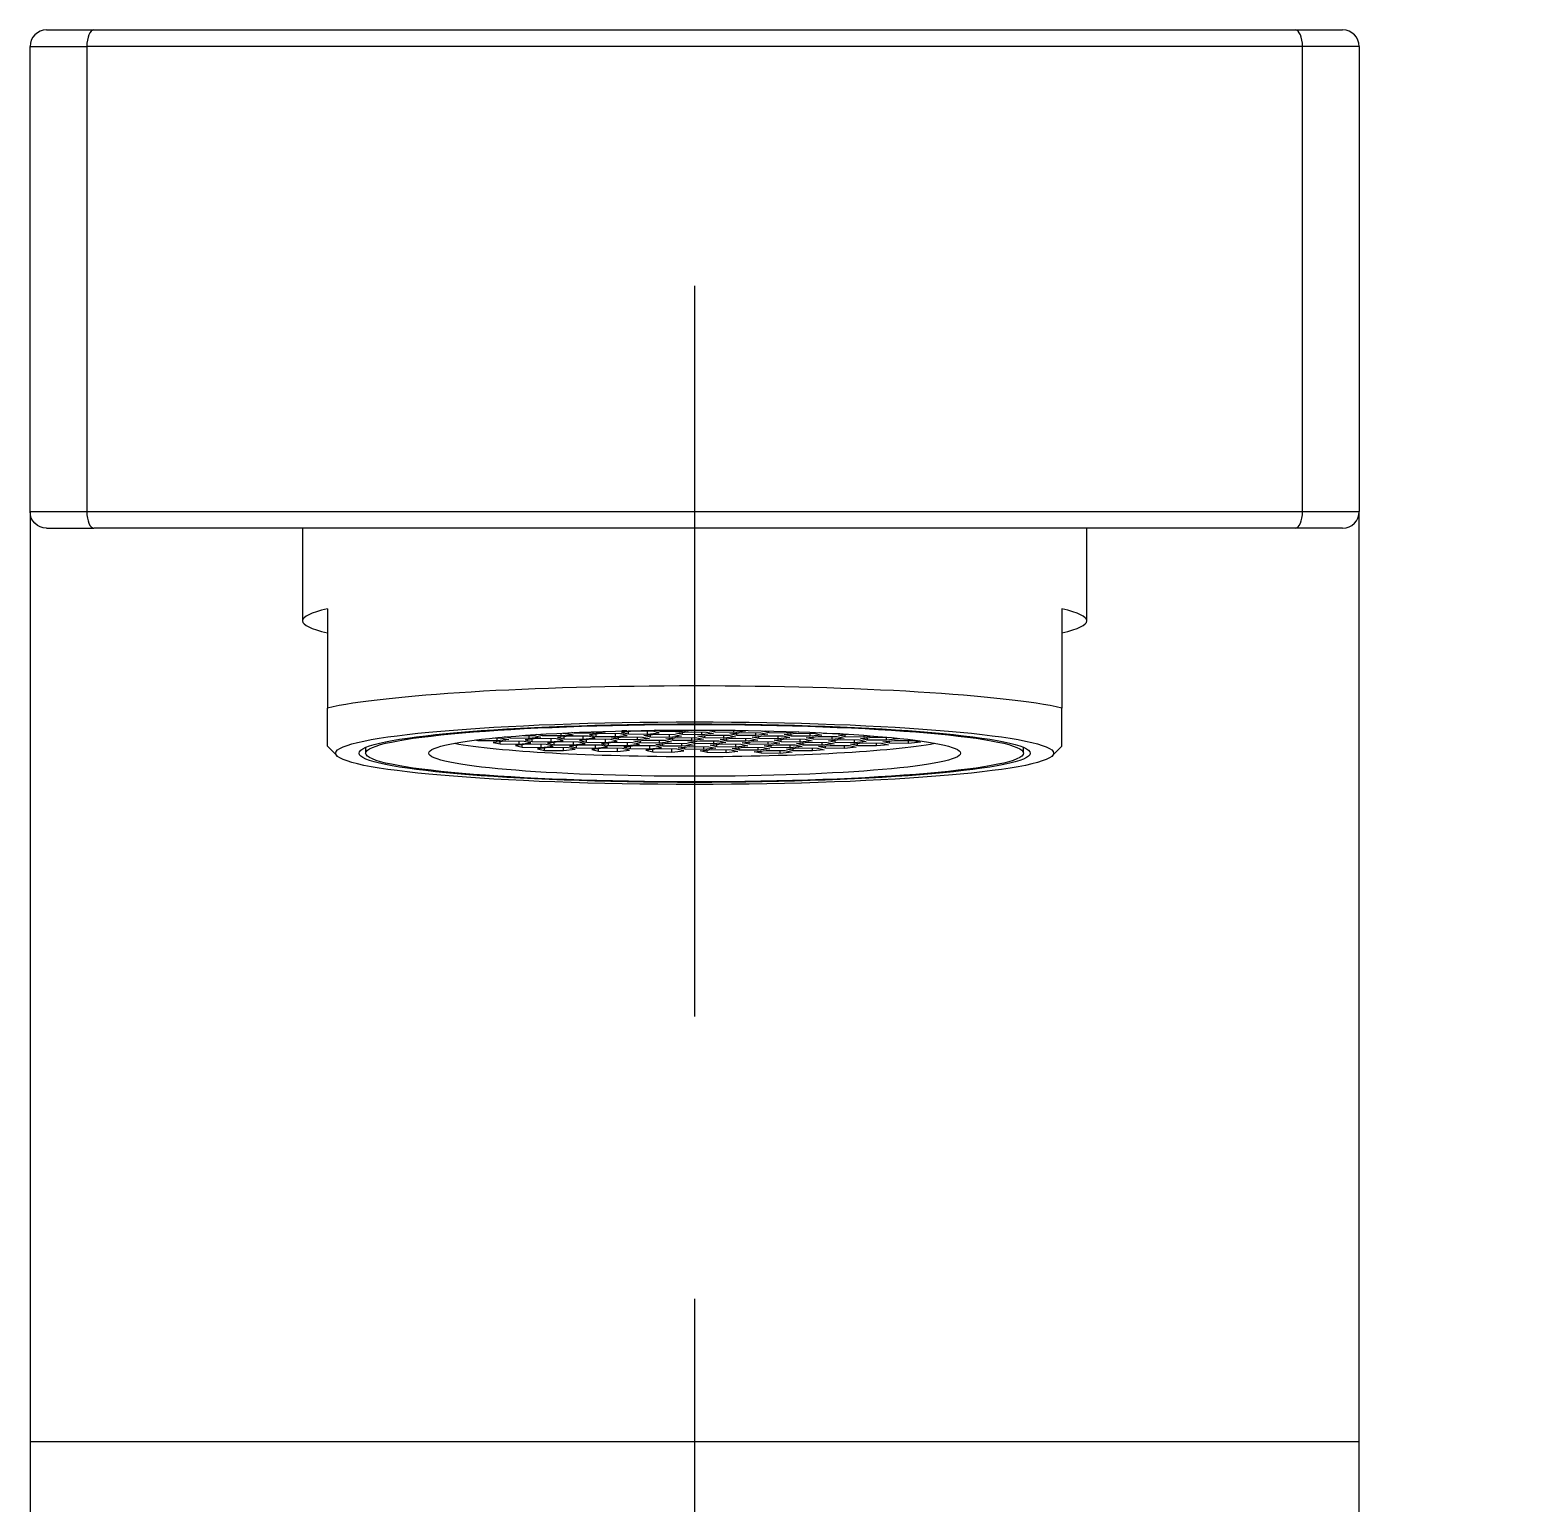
# Model space of a CAD drawing. Extents: x 11219 to 12060, y -16047 to -15452.
# Drawn here: x 11425.73 to 11470.89, y -15705.91 to -15661.56 of the extents above; entities that cross this region are included whole.
import ezdxf

# ---------------------------------------------------------------- set-up
doc = ezdxf.new("R2010")
doc.units = 0
doc.header["$MEASUREMENT"] = 0
doc.linetypes.add('CENTER', pattern=[47.5, 22, -8.5, 8.5, -8.5])
doc.linetypes.add('CENTER2', pattern=[28.575, 19.05, -3.175, 3.175, -3.175])
doc.layers.get('0').update_dxf_attribs({"color": 3, "linetype": 'CONTINUOUS'})
doc.layers.add('CENTER', color=1, linetype='CENTER2')
doc.layers.add('DIM_', color=6, linetype='CONTINUOUS', lineweight=9)
doc.styles.get("Standard").update_dxf_attribs({"font": 'Gulim.ttf'})
doc.dimstyles.new('사본(2) STANDARD', dxfattribs={"dimscale": 0, "dimtxt": 5, "dimasz": 5, "dimexe": 1.25, "dimexo": 0.625, "dimgap": 1.5, "dimtad": 3, "dimtih": 1, "dimtoh": 1, "dimdec": 1, "dimzin": 9, "dimdsep": 46, "dimtxsty": 'Standard', "dimcen": 2.5, "dimclrd": 3, "dimclre": 3, "dimclrt": 4, "dimadec": 0, "dimazin": 0, "dimtfac": 1, "dimtdec": 1, "dimtmove": 0, "dimatfit": 3, "dimfxl": 1.25, "dimtfill": 1, "dimtolj": 1, "dimtzin": 0, "dimarcsym": 0})

# ---------------------------------------------------------------- blocks, each defined once
blk = doc.blocks.new('*D14')
at = {"layer": 'DIM_', "color": 3, "lineweight": -2, "transparency": 16777216}
for p, q in [((11462.951, -15628.764), (11507.876, -15628.764)), ((11506.626, -15633.764), (11506.626, -15704.744)), ((11506.626, -15783.864), (11506.626, -15712.884)), ((11470.751, -15788.864), (11507.876, -15788.864))]:
    blk.add_line(p, q, dxfattribs=at)
at = {"layer": 'DIM_', "color": 3, "transparency": 16777216}
for points in [[(11505.793, -15633.764), (11507.46, -15633.764), (11506.626, -15628.764)], [(11505.793, -15783.864), (11507.46, -15783.864), (11506.626, -15788.864)]]:
    blk.add_solid(points, dxfattribs=at)
at = {"layer": 'DIM_', "color": 4, "transparency": 16777216, "insert": (11506.626, -15708.814), "char_height": 5, "attachment_point": 5, "bg_fill": 3, "box_fill_scale": 1.25, "bg_fill_color": 256, "bg_fill_true_color": 13158600, "bg_fill_transparency": 0}
blk.add_mtext('\\A1;160.1', dxfattribs=at)

msp = doc.modelspace()

# ---------------------------------------------------------------- linework, layer by layer
at = {"linetype": 'Continuous', "lineweight": 18, "extrusion": (0, 1, 0)}
for p, q in [((11426.226, -15661.564), (11427.65, -15661.564)), ((11427.65, -15661.564), (11463.802, -15661.564)), ((11463.802, -15661.564), (11465.226, -15661.564)), ((11425.726, -15676.064), (11425.726, -15662.064)), ((11465.726, -15662.064), (11465.726, -15676.064)), ((11425.726, -15676.065), (11425.726, -15704.064)), ((11465.726, -15704.064), (11465.726, -15676.065)), ((11426.226, -15676.564), (11427.65, -15676.564)), ((11463.802, -15676.564), (11427.65, -15676.564)), ((11433.926, -15676.564), (11433.926, -15679.354)), ((11457.526, -15679.354), (11457.526, -15676.564)), ((11465.226, -15676.564), (11463.802, -15676.564)), ((11434.676, -15678.993), (11434.676, -15681.981)), ((11456.776, -15678.993), (11456.776, -15681.981)), ((11439.205, -15682.963), (11439.123, -15682.945)), ((11439.205, -15682.963), (11439.205, -15682.934)), ((11439.779, -15682.971), (11439.205, -15682.963)), ((11440.021, -15682.974), (11439.664, -15683.013)), ((11439.684, -15682.881), (11439.928, -15682.885)), ((11439.779, -15682.971), (11439.779, -15682.883)), ((11440.135, -15682.931), (11439.779, -15682.971)), ((11439.871, -15683.06), (11439.871, -15682.991)), ((11439.928, -15682.885), (11440.135, -15682.931)), ((11440.171, -15682.888), (11440.007, -15682.851)), ((11440.594, -15682.982), (11440.021, -15682.974)), ((11440.171, -15682.888), (11440.171, -15682.837)), ((11440.744, -15682.895), (11440.171, -15682.888)), ((11440.445, -15683.068), (11440.445, -15682.98)), ((11440.574, -15682.805), (11440.894, -15682.809)), ((11440.801, -15683.028), (11440.594, -15682.982)), ((11440.986, -15682.899), (11440.63, -15682.938)), ((11440.63, -15682.938), (11440.837, -15682.985)), ((11440.744, -15682.895), (11440.744, -15682.807)), ((11441.101, -15682.856), (11440.744, -15682.895)), ((11440.837, -15682.985), (11440.837, -15682.915)), ((11440.837, -15682.985), (11441.41, -15682.992)), ((11440.894, -15682.809), (11441.101, -15682.856)), ((11441.136, -15682.812), (11440.98, -15682.777)), ((11441.56, -15682.906), (11440.986, -15682.899)), ((11441.136, -15682.812), (11441.136, -15682.767)), ((11441.709, -15682.82), (11441.136, -15682.812)), ((11441.652, -15682.996), (11441.296, -15683.035)), ((11441.41, -15682.992), (11441.41, -15682.904)), ((11441.41, -15682.992), (11441.767, -15682.953)), ((11441.767, -15682.953), (11441.56, -15682.906)), ((11441.952, -15682.823), (11441.595, -15682.863)), ((11441.595, -15682.863), (11441.802, -15682.909)), ((11442.226, -15683.003), (11441.652, -15682.996)), ((11441.709, -15682.82), (11441.709, -15682.735)), ((11442.066, -15682.781), (11441.709, -15682.82)), ((11441.767, -15682.733), (11441.859, -15682.734)), ((11441.802, -15682.909), (11441.802, -15682.84)), ((11441.802, -15682.909), (11442.376, -15682.917)), ((11441.859, -15682.734), (11442.066, -15682.781)), ((11442.525, -15682.831), (11441.952, -15682.823)), ((11442.101, -15682.737), (11442.027, -15682.72)), ((11442.076, -15683.089), (11442.076, -15683.001)), ((11442.101, -15682.737), (11442.101, -15682.717)), ((11442.675, -15682.745), (11442.101, -15682.737)), ((11442.433, -15683.05), (11442.226, -15683.003)), ((11442.618, -15682.92), (11442.261, -15682.959)), ((11442.261, -15682.959), (11442.468, -15683.006)), ((11442.376, -15682.917), (11442.376, -15682.829)), ((11442.376, -15682.917), (11442.732, -15682.878)), ((11442.468, -15683.006), (11442.468, -15682.937)), ((11442.468, -15683.006), (11443.042, -15683.014)), ((11442.732, -15682.878), (11442.525, -15682.831)), ((11442.917, -15682.748), (11442.56, -15682.787)), ((11442.56, -15682.787), (11442.767, -15682.834)), ((11443.191, -15682.928), (11442.618, -15682.92)), ((11442.675, -15682.745), (11442.675, -15682.694)), ((11443.031, -15682.705), (11442.675, -15682.745)), ((11442.767, -15682.834), (11442.767, -15682.764)), ((11442.767, -15682.834), (11443.341, -15682.841)), ((11443.491, -15682.755), (11442.917, -15682.748)), ((11442.941, -15682.685), (11443.031, -15682.705)), ((11443.042, -15683.014), (11443.042, -15682.926)), ((11443.042, -15683.014), (11443.398, -15682.974)), ((11443.398, -15682.974), (11443.191, -15682.928)), ((11443.227, -15682.884), (11443.583, -15682.845)), ((11443.433, -15682.931), (11443.227, -15682.884)), ((11443.341, -15682.841), (11443.341, -15682.753)), ((11443.341, -15682.841), (11443.698, -15682.802)), ((11443.433, -15682.931), (11443.433, -15682.861)), ((11444.007, -15682.938), (11443.433, -15682.931)), ((11443.698, -15682.802), (11443.491, -15682.755)), ((11443.882, -15682.672), (11443.526, -15682.712)), ((11443.526, -15682.712), (11443.733, -15682.759)), ((11443.64, -15682.669), (11443.538, -15682.668)), ((11443.583, -15682.845), (11444.157, -15682.852)), ((11443.684, -15682.664), (11443.64, -15682.669)), ((11443.64, -15682.669), (11443.64, -15682.665)), ((11443.733, -15682.759), (11443.733, -15682.689)), ((11443.733, -15682.759), (11444.306, -15682.766)), ((11444.456, -15682.68), (11443.882, -15682.672)), ((11443.893, -15682.981), (11444.249, -15682.942)), ((11444.1, -15683.028), (11443.893, -15682.981)), ((11444.007, -15682.938), (11444.007, -15682.85)), ((11444.364, -15682.899), (11444.007, -15682.938)), ((11444.1, -15683.028), (11444.1, -15682.958)), ((11444.157, -15682.852), (11444.364, -15682.899)), ((11444.192, -15682.809), (11444.548, -15682.769)), ((11444.399, -15682.855), (11444.192, -15682.809)), ((11444.249, -15682.942), (11444.823, -15682.949)), ((11444.306, -15682.766), (11444.306, -15682.678)), ((11444.306, -15682.766), (11444.663, -15682.727)), ((11444.399, -15682.855), (11444.399, -15682.786)), ((11444.972, -15682.863), (11444.399, -15682.855)), ((11444.663, -15682.727), (11444.456, -15682.68)), ((11444.698, -15682.683), (11444.547, -15682.649)), ((11444.548, -15682.769), (11445.122, -15682.777)), ((11444.673, -15683.035), (11444.673, -15682.947)), ((11445.03, -15682.996), (11444.673, -15683.035)), ((11444.698, -15682.683), (11444.698, -15682.647)), ((11445.272, -15682.691), (11444.698, -15682.683)), ((11444.823, -15682.949), (11445.03, -15682.996)), ((11444.858, -15682.906), (11445.215, -15682.866)), ((11445.065, -15682.952), (11444.858, -15682.906)), ((11444.972, -15682.863), (11444.972, -15682.775)), ((11445.329, -15682.824), (11444.972, -15682.863)), ((11445.065, -15682.952), (11445.065, -15682.883)), ((11445.638, -15682.96), (11445.065, -15682.952)), ((11445.122, -15682.777), (11445.329, -15682.824)), ((11445.157, -15682.733), (11445.514, -15682.694)), ((11445.364, -15682.78), (11445.157, -15682.733)), ((11445.215, -15682.866), (11445.788, -15682.874)), ((11445.272, -15682.691), (11445.272, -15682.642)), ((11445.628, -15682.651), (11445.272, -15682.691)), ((11445.364, -15682.78), (11445.364, -15682.71)), ((11445.938, -15682.788), (11445.364, -15682.78)), ((11445.514, -15682.694), (11446.087, -15682.701)), ((11445.524, -15683.003), (11445.881, -15682.963)), ((11445.731, -15683.049), (11445.524, -15683.003)), ((11445.584, -15682.641), (11445.628, -15682.651)), ((11445.638, -15682.96), (11445.638, -15682.872)), ((11445.995, -15682.921), (11445.638, -15682.96)), ((11445.731, -15683.049), (11445.731, -15682.98)), ((11445.788, -15682.874), (11445.995, -15682.921)), ((11445.823, -15682.83), (11446.18, -15682.791)), ((11446.03, -15682.877), (11445.823, -15682.83)), ((11445.881, -15682.963), (11446.454, -15682.971)), ((11445.938, -15682.788), (11445.938, -15682.699)), ((11446.294, -15682.748), (11445.938, -15682.788)), ((11446.03, -15682.877), (11446.03, -15682.807)), ((11446.604, -15682.885), (11446.03, -15682.877)), ((11446.087, -15682.701), (11446.294, -15682.748)), ((11446.123, -15682.658), (11446.259, -15682.643)), ((11446.33, -15682.705), (11446.123, -15682.658)), ((11446.18, -15682.791), (11446.753, -15682.798)), ((11446.304, -15683.057), (11446.304, -15682.969)), ((11446.33, -15682.705), (11446.33, -15682.643)), ((11446.903, -15682.712), (11446.33, -15682.705)), ((11446.454, -15682.971), (11446.661, -15683.018)), ((11446.489, -15682.927), (11446.846, -15682.888)), ((11446.696, -15682.974), (11446.489, -15682.927)), ((11446.604, -15682.885), (11446.604, -15682.796)), ((11446.96, -15682.845), (11446.604, -15682.885)), ((11446.696, -15682.974), (11446.696, -15682.904)), ((11447.27, -15682.981), (11446.696, -15682.974)), ((11446.753, -15682.798), (11446.96, -15682.845)), ((11446.789, -15682.755), (11447.145, -15682.715)), ((11446.996, -15682.802), (11446.789, -15682.755)), ((11446.846, -15682.888), (11447.419, -15682.895)), ((11446.903, -15682.712), (11446.903, -15682.649)), ((11447.26, -15682.673), (11446.903, -15682.712)), ((11446.996, -15682.802), (11446.996, -15682.732)), ((11447.569, -15682.809), (11446.996, -15682.802)), ((11447.145, -15682.715), (11447.719, -15682.723)), ((11447.155, -15683.024), (11447.512, -15682.985)), ((11447.171, -15682.653), (11447.26, -15682.673)), ((11447.27, -15682.981), (11447.27, -15682.893)), ((11447.626, -15682.942), (11447.27, -15682.981)), ((11447.362, -15683.071), (11447.362, -15683.001)), ((11447.419, -15682.895), (11447.626, -15682.942)), ((11447.455, -15682.852), (11447.811, -15682.812)), ((11447.662, -15682.898), (11447.455, -15682.852)), ((11447.512, -15682.985), (11448.085, -15682.992)), ((11447.569, -15682.809), (11447.569, -15682.721)), ((11447.926, -15682.77), (11447.569, -15682.809)), ((11447.662, -15682.898), (11447.662, -15682.829)), ((11448.235, -15682.906), (11447.662, -15682.898)), ((11447.719, -15682.723), (11447.926, -15682.77)), ((11447.754, -15682.679), (11447.869, -15682.667)), ((11447.961, -15682.726), (11447.754, -15682.679)), ((11447.811, -15682.812), (11448.385, -15682.82)), ((11447.936, -15683.078), (11447.936, -15682.99)), ((11447.961, -15682.726), (11447.961, -15682.669)), ((11448.534, -15682.734), (11447.961, -15682.726)), ((11448.085, -15682.992), (11448.292, -15683.039)), ((11448.121, -15682.949), (11448.477, -15682.909)), ((11448.328, -15682.995), (11448.121, -15682.949)), ((11448.235, -15682.906), (11448.235, -15682.818)), ((11448.592, -15682.867), (11448.235, -15682.906)), ((11448.328, -15682.995), (11448.328, -15682.926)), ((11448.901, -15683.003), (11448.328, -15682.995)), ((11448.385, -15682.82), (11448.592, -15682.867)), ((11448.42, -15682.776), (11448.777, -15682.737)), ((11448.627, -15682.823), (11448.42, -15682.776)), ((11448.477, -15682.909), (11449.051, -15682.917)), ((11448.534, -15682.734), (11448.534, -15682.686)), ((11448.866, -15682.697), (11448.534, -15682.734)), ((11448.627, -15682.823), (11448.627, -15682.753)), ((11449.201, -15682.831), (11448.627, -15682.823)), ((11448.777, -15682.737), (11449.35, -15682.744)), ((11448.787, -15683.046), (11449.143, -15683.006)), ((11448.901, -15683.003), (11448.901, -15682.915)), ((11449.258, -15682.964), (11448.901, -15683.003)), ((11449.051, -15682.917), (11449.258, -15682.964)), ((11449.086, -15682.873), (11449.443, -15682.834)), ((11449.293, -15682.92), (11449.086, -15682.873)), ((11449.143, -15683.006), (11449.717, -15683.014)), ((11449.201, -15682.831), (11449.201, -15682.742)), ((11449.557, -15682.791), (11449.201, -15682.831)), ((11449.293, -15682.92), (11449.293, -15682.85)), ((11449.867, -15682.928), (11449.293, -15682.92)), ((11449.35, -15682.744), (11449.557, -15682.791)), ((11449.443, -15682.834), (11450.016, -15682.841)), ((11449.592, -15682.748), (11449.483, -15682.723)), ((11449.592, -15682.748), (11449.592, -15682.728)), ((11450.093, -15682.754), (11449.592, -15682.748)), ((11449.752, -15682.97), (11450.109, -15682.931)), ((11449.959, -15683.017), (11449.752, -15682.97)), ((11449.867, -15682.928), (11449.867, -15682.839)), ((11450.223, -15682.888), (11449.867, -15682.928)), ((11449.959, -15683.017), (11449.959, -15682.947)), ((11450.016, -15682.841), (11450.223, -15682.888)), ((11450.051, -15682.798), (11450.323, -15682.768)), ((11450.258, -15682.845), (11450.051, -15682.798)), ((11450.109, -15682.931), (11450.682, -15682.938)), ((11450.258, -15682.845), (11450.258, -15682.775)), ((11450.832, -15682.852), (11450.258, -15682.845)), ((11450.533, -15683.025), (11450.533, -15682.936)), ((11450.889, -15682.985), (11450.533, -15683.025)), ((11450.682, -15682.938), (11450.889, -15682.985)), ((11450.718, -15682.895), (11451.074, -15682.855)), ((11450.924, -15682.942), (11450.718, -15682.895)), ((11450.832, -15682.852), (11450.832, -15682.802)), ((11451.103, -15682.822), (11450.832, -15682.852)), ((11450.924, -15682.942), (11450.924, -15682.872)), ((11451.498, -15682.949), (11450.924, -15682.942)), ((11451.074, -15682.855), (11451.565, -15682.862)), ((11451.384, -15682.992), (11451.74, -15682.952)), ((11451.591, -15683.038), (11451.384, -15682.992)), ((11451.498, -15682.949), (11451.498, -15682.861)), ((11451.855, -15682.91), (11451.498, -15682.949)), ((11451.591, -15683.038), (11451.591, -15682.969)), ((11451.7, -15682.875), (11451.855, -15682.91)), ((11451.74, -15682.952), (11452.314, -15682.96)), ((11452.164, -15683.046), (11452.164, -15682.958)), ((11452.521, -15683.007), (11452.164, -15683.046)), ((11452.314, -15682.96), (11452.521, -15683.007)), ((11434.676, -15683.132), (11434.967, -15683.421)), ((11435.826, -15683.164), (11435.826, -15683.338)), ((11439.664, -15683.013), (11439.871, -15683.06)), ((11439.871, -15683.06), (11440.445, -15683.068)), ((11440.687, -15683.071), (11440.33, -15683.11)), ((11440.33, -15683.11), (11440.537, -15683.157)), ((11440.445, -15683.068), (11440.801, -15683.028)), ((11440.537, -15683.157), (11440.537, -15683.087)), ((11440.537, -15683.157), (11441.111, -15683.165)), ((11441.26, -15683.078), (11440.687, -15683.071)), ((11441.353, -15683.168), (11440.996, -15683.207)), ((11440.996, -15683.207), (11441.203, -15683.254)), ((11441.111, -15683.165), (11441.111, -15683.077)), ((11441.111, -15683.165), (11441.467, -15683.125)), ((11441.203, -15683.254), (11441.203, -15683.184)), ((11441.203, -15683.254), (11441.777, -15683.262)), ((11441.467, -15683.125), (11441.26, -15683.078)), ((11441.296, -15683.035), (11441.503, -15683.082)), ((11441.927, -15683.175), (11441.353, -15683.168)), ((11441.503, -15683.082), (11441.503, -15683.012)), ((11441.503, -15683.082), (11442.076, -15683.089)), ((11441.777, -15683.262), (11441.777, -15683.173)), ((11441.777, -15683.262), (11442.133, -15683.222)), ((11442.133, -15683.222), (11441.927, -15683.175)), ((11442.318, -15683.092), (11441.962, -15683.132)), ((11441.962, -15683.132), (11442.169, -15683.179)), ((11442.076, -15683.089), (11442.433, -15683.05)), ((11442.169, -15683.179), (11442.169, -15683.109)), ((11442.169, -15683.179), (11442.742, -15683.186)), ((11442.892, -15683.1), (11442.318, -15683.092)), ((11442.984, -15683.189), (11442.628, -15683.229)), ((11442.628, -15683.229), (11442.835, -15683.276)), ((11442.742, -15683.186), (11442.742, -15683.098)), ((11442.742, -15683.186), (11443.099, -15683.147)), ((11442.835, -15683.276), (11442.835, -15683.206)), ((11442.835, -15683.276), (11443.408, -15683.283)), ((11443.099, -15683.147), (11442.892, -15683.1)), ((11443.284, -15683.017), (11442.927, -15683.056)), ((11442.927, -15683.056), (11443.134, -15683.103)), ((11443.558, -15683.197), (11442.984, -15683.189)), ((11443.134, -15683.103), (11443.134, -15683.034)), ((11443.134, -15683.103), (11443.708, -15683.111)), ((11443.857, -15683.025), (11443.284, -15683.017)), ((11443.408, -15683.283), (11443.408, -15683.195)), ((11443.408, -15683.283), (11443.765, -15683.244)), ((11443.765, -15683.244), (11443.558, -15683.197)), ((11443.95, -15683.114), (11443.593, -15683.153)), ((11443.593, -15683.153), (11443.8, -15683.2)), ((11443.708, -15683.111), (11443.708, -15683.023)), ((11443.708, -15683.111), (11444.064, -15683.071)), ((11443.8, -15683.2), (11443.8, -15683.13)), ((11443.8, -15683.2), (11444.374, -15683.208)), ((11444.064, -15683.071), (11443.857, -15683.025)), ((11444.523, -15683.122), (11443.95, -15683.114)), ((11444.673, -15683.035), (11444.1, -15683.028)), ((11444.616, -15683.211), (11444.259, -15683.25)), ((11444.259, -15683.25), (11444.466, -15683.297)), ((11444.374, -15683.208), (11444.374, -15683.12)), ((11444.374, -15683.208), (11444.73, -15683.168)), ((11444.466, -15683.297), (11444.466, -15683.227)), ((11444.466, -15683.297), (11445.04, -15683.305)), ((11444.73, -15683.168), (11444.523, -15683.122)), ((11444.559, -15683.078), (11444.915, -15683.039)), ((11444.766, -15683.125), (11444.559, -15683.078)), ((11445.189, -15683.218), (11444.616, -15683.211)), ((11444.766, -15683.125), (11444.766, -15683.055)), ((11445.339, -15683.132), (11444.766, -15683.125)), ((11444.915, -15683.039), (11445.489, -15683.046)), ((11445.04, -15683.305), (11445.04, -15683.216)), ((11445.04, -15683.305), (11445.396, -15683.265)), ((11445.396, -15683.265), (11445.189, -15683.218)), ((11445.225, -15683.175), (11445.581, -15683.135)), ((11445.432, -15683.222), (11445.225, -15683.175)), ((11445.339, -15683.132), (11445.339, -15683.044)), ((11445.696, -15683.093), (11445.339, -15683.132)), ((11445.432, -15683.222), (11445.432, -15683.152)), ((11446.005, -15683.229), (11445.432, -15683.222)), ((11445.489, -15683.046), (11445.696, -15683.093)), ((11445.581, -15683.135), (11446.155, -15683.143)), ((11446.304, -15683.057), (11445.731, -15683.049)), ((11445.891, -15683.272), (11446.247, -15683.232)), ((11446.098, -15683.319), (11445.891, -15683.272)), ((11446.005, -15683.229), (11446.005, -15683.141)), ((11446.362, -15683.19), (11446.005, -15683.229)), ((11446.098, -15683.319), (11446.098, -15683.249)), ((11446.671, -15683.326), (11446.098, -15683.319)), ((11446.155, -15683.143), (11446.362, -15683.19)), ((11446.19, -15683.099), (11446.547, -15683.06)), ((11446.397, -15683.146), (11446.19, -15683.099)), ((11446.247, -15683.232), (11446.821, -15683.24)), ((11446.661, -15683.018), (11446.304, -15683.057)), ((11446.397, -15683.146), (11446.397, -15683.077)), ((11446.97, -15683.154), (11446.397, -15683.146)), ((11446.547, -15683.06), (11447.12, -15683.068)), ((11446.671, -15683.326), (11446.671, -15683.238)), ((11447.028, -15683.287), (11446.671, -15683.326)), ((11446.821, -15683.24), (11447.028, -15683.287)), ((11446.856, -15683.196), (11447.213, -15683.157)), ((11447.063, -15683.243), (11446.856, -15683.196)), ((11446.97, -15683.154), (11446.97, -15683.066)), ((11447.327, -15683.114), (11446.97, -15683.154)), ((11447.063, -15683.243), (11447.063, -15683.174)), ((11447.636, -15683.251), (11447.063, -15683.243)), ((11447.12, -15683.068), (11447.327, -15683.114)), ((11447.362, -15683.071), (11447.155, -15683.024)), ((11447.213, -15683.157), (11447.786, -15683.165)), ((11447.936, -15683.078), (11447.362, -15683.071)), ((11447.522, -15683.293), (11447.879, -15683.254)), ((11447.729, -15683.34), (11447.522, -15683.293)), ((11447.636, -15683.251), (11447.636, -15683.163)), ((11447.993, -15683.211), (11447.636, -15683.251)), ((11447.729, -15683.34), (11447.729, -15683.27)), ((11448.303, -15683.348), (11447.729, -15683.34)), ((11447.786, -15683.165), (11447.993, -15683.211)), ((11447.821, -15683.121), (11448.178, -15683.082)), ((11448.028, -15683.168), (11447.821, -15683.121)), ((11447.879, -15683.254), (11448.452, -15683.262)), ((11448.292, -15683.039), (11447.936, -15683.078)), ((11448.028, -15683.168), (11448.028, -15683.098)), ((11448.602, -15683.175), (11448.028, -15683.168)), ((11448.178, -15683.082), (11448.752, -15683.089)), ((11448.303, -15683.348), (11448.303, -15683.26)), ((11448.659, -15683.308), (11448.303, -15683.348)), ((11448.452, -15683.262), (11448.659, -15683.308)), ((11448.487, -15683.218), (11448.844, -15683.179)), ((11448.694, -15683.265), (11448.487, -15683.218)), ((11448.602, -15683.175), (11448.602, -15683.087)), ((11448.958, -15683.136), (11448.602, -15683.175)), ((11448.694, -15683.265), (11448.694, -15683.195)), ((11449.268, -15683.272), (11448.694, -15683.265)), ((11448.752, -15683.089), (11448.958, -15683.136)), ((11448.994, -15683.092), (11448.787, -15683.046)), ((11448.844, -15683.179), (11449.418, -15683.186)), ((11448.994, -15683.092), (11448.994, -15683.023)), ((11449.567, -15683.1), (11448.994, -15683.092)), ((11449.268, -15683.272), (11449.268, -15683.184)), ((11449.625, -15683.233), (11449.268, -15683.272)), ((11449.418, -15683.186), (11449.625, -15683.233)), ((11449.453, -15683.142), (11449.809, -15683.103)), ((11449.66, -15683.189), (11449.453, -15683.142)), ((11449.567, -15683.1), (11449.567, -15683.012)), ((11449.924, -15683.061), (11449.567, -15683.1)), ((11449.66, -15683.189), (11449.66, -15683.12)), ((11450.233, -15683.197), (11449.66, -15683.189)), ((11449.717, -15683.014), (11449.924, -15683.061)), ((11449.809, -15683.103), (11450.383, -15683.111)), ((11450.533, -15683.025), (11449.959, -15683.017)), ((11450.233, -15683.197), (11450.233, -15683.109)), ((11450.59, -15683.157), (11450.233, -15683.197)), ((11450.383, -15683.111), (11450.59, -15683.157)), ((11450.418, -15683.067), (11450.775, -15683.028)), ((11450.625, -15683.114), (11450.418, -15683.067)), ((11450.625, -15683.114), (11450.625, -15683.044)), ((11451.199, -15683.121), (11450.625, -15683.114)), ((11450.775, -15683.028), (11451.348, -15683.035)), ((11451.199, -15683.121), (11451.199, -15683.033)), ((11451.555, -15683.082), (11451.199, -15683.121)), ((11451.348, -15683.035), (11451.555, -15683.082)), ((11452.164, -15683.046), (11451.591, -15683.038)), ((11455.626, -15683.338), (11455.626, -15683.164)), ((11456.484, -15683.421), (11456.776, -15683.132)), ((11425.726, -15704.064), (11465.726, -15704.064)), ((11425.726, -15704.064), (11425.726, -15709.064)), ((11425.726, -15704.064), (11465.726, -15704.064)), ((11465.726, -15709.064), (11465.726, -15704.064))]:
    msp.add_line(p, q, dxfattribs=at)
at = {"linetype": 'Continuous', "lineweight": 13, "extrusion": (0, 1, 0)}
for p, q in [((11425.726, -15662.064), (11427.435, -15662.064)), ((11464.017, -15662.064), (11427.435, -15662.064)), ((11427.435, -15662.064), (11427.435, -15676.064)), ((11464.017, -15676.064), (11464.017, -15662.064)), ((11465.726, -15662.064), (11464.017, -15662.064)), ((11425.726, -15676.064), (11427.435, -15676.064)), ((11427.435, -15676.064), (11464.017, -15676.064)), ((11464.017, -15676.064), (11465.726, -15676.064))]:
    msp.add_line(p, q, dxfattribs=at)
at = {"linetype": 'Continuous', "lineweight": 18}
for centre, start, end in [((11426.226, -15662.064), 90, 180), ((11465.226, -15662.064), 0, 90), ((11465.226, -15676.064), 270, 0)]:
    msp.add_arc(centre, 0.5, start, end, dxfattribs=at)
at = {"linetype": 'Continuous', "lineweight": 18, "extrusion": (0, 0, -1)}
msp.add_arc((-11426.226, -15676.064), 0.5, 270, 0, dxfattribs=at)
at = {"linetype": 'Continuous', "lineweight": 13}
for centre, major_axis, start_param, end_param in [((11427.65, -15662.064), (0, 0.5), 0, 1.570796), ((11463.802, -15662.064), (0, 0.5), 4.712389, 6.283185), ((11427.65, -15676.064), (0, -0.5), 4.712389, 6.283185), ((11463.802, -15676.064), (0, -0.5), 0, 1.570796)]:
    msp.add_ellipse(centre, major_axis=major_axis, ratio=0.43038, start_param=start_param, end_param=end_param, dxfattribs=at)
at = {"linetype": 'Continuous', "lineweight": 18}
for centre, major_axis, start_param, end_param in [((11445.726, -15679.354), (11.8, 0), 2.78314, 3.500046), ((11445.726, -15679.354), (-11.8, 0), 2.78314, 3.500046), ((11445.726, -15682.342), (-11.8, 0), 3.500046, 5.924732), ((11445.726, -15682.741), (-8, 0), 0.443042, 2.698705)]:
    msp.add_ellipse(centre, major_axis=major_axis, ratio=0.087156, start_param=start_param, end_param=end_param, dxfattribs=at)
for major_axis in [(10.8, 0), (10.1, 0), (-9.9, 0), (-8, 0)]:
    msp.add_ellipse((11445.726, -15683.338), major_axis=major_axis, ratio=0.087156, dxfattribs=at)
for points in [[(11434.676, -15683.132), (11434.676, -15683.132), (11434.676, -15683.118), (11434.676, -15683.082), (11434.676, -15683.073), (11434.676, -15683.054), (11434.676, -15683.021), (11434.676, -15682.979), (11434.676, -15682.883), (11434.676, -15682.803), (11434.676, -15682.521), (11434.676, -15682.274), (11434.676, -15681.981)], [(11456.776, -15683.132), (11456.776, -15683.132), (11456.776, -15683.118), (11456.776, -15683.082), (11456.776, -15683.073), (11456.776, -15683.054), (11456.776, -15683.021), (11456.776, -15682.979), (11456.776, -15682.883), (11456.776, -15682.803), (11456.776, -15682.521), (11456.776, -15682.274), (11456.776, -15681.981)]]:
    msp.add_open_spline(points, degree=3, knots=[0, 0, 0, 0, 0.185896, 0.185896, 0.236778, 0.236778, 0.287659, 0.389422, 0.389422, 0.592948, 0.592948, 1, 1, 1, 1], dxfattribs=at)
at = {"layer": 'CENTER', "color": 1, "linetype": 'CENTER', "lineweight": 13}
msp.add_line((11445.726, -15621.764), (11445.726, -15879.664), dxfattribs=at)

# ---------------------------------------------------------------- next in the draw order: dimensions: what is measured, and where the dimension line sits
at = {"layer": 'DIM_'}
dim = msp.add_linear_dim(base=(11506.626, -15628.764), p1=(11470.126, -15788.864), p2=(11462.326, -15628.764), angle=90, dimstyle='사본(2) STANDARD', override={"dimscale": 1, "dimtad": 0}, dxfattribs=at)
dim.commit()
dim.dimension.update_dxf_attribs({"geometry": '*D14', "text_midpoint": (11506.626, -15708.814)})

doc.saveas('drawing.dxf')
